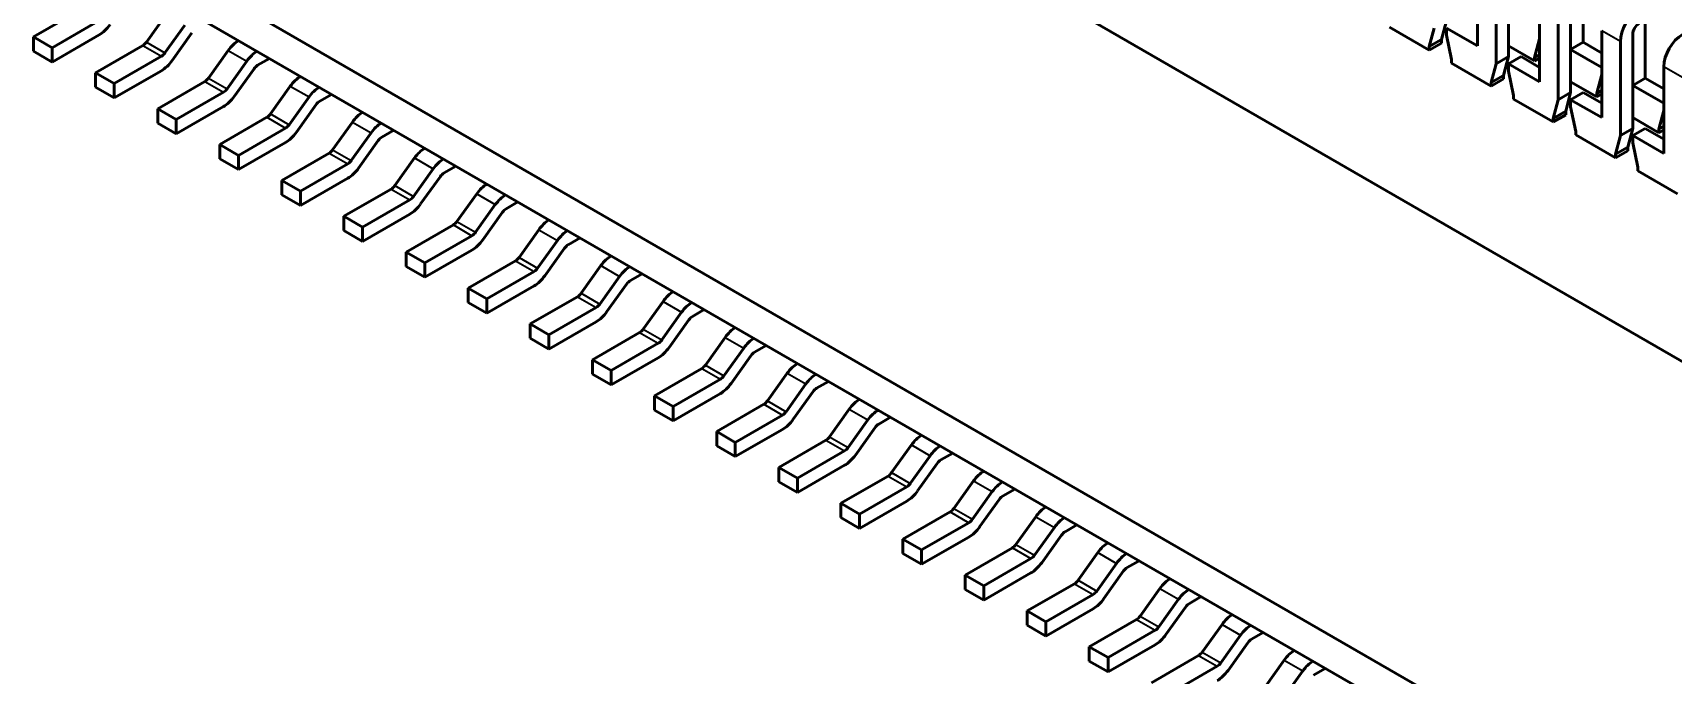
# Model space of a CAD drawing. Header units: millimetres. Extents: x 3118 to 4801, y 919 to 1849.
# Drawn here: x 3920.31 to 3938.99, y 1566.01 to 1573.32 of the extents above; entities that cross this region are included whole.
import ezdxf

# ---------------------------------------------------------------- set-up
doc = ezdxf.new("R2010")
doc.units = ezdxf.units.MM
doc.header["$LTSCALE"] = 1.8
doc.layers.add('외형선(ISO)', color=7, linetype='Continuous', lineweight=50)
doc.layers.add('좁은 외형선(ISO)', color=7, linetype='Continuous', lineweight=35)

msp = doc.modelspace()

# ---------------------------------------------------------------- linework, layer by layer
at = {"layer": '외형선(ISO)'}
for p, q in [((3918.094, 1581.703), (3947.086, 1564.965)), ((3946.025, 1560.148), (3918.094, 1576.274)), ((3946.174, 1560.062), (3918.165, 1576.233)), ((3947.015, 1559.168), (3918.165, 1575.825)), ((3936.762, 1574.159), (3936.762, 1573.171)), ((3937.115, 1574.118), (3937.115, 1573.049)), ((3936.974, 1574.037), (3936.974, 1572.967)), ((3937.469, 1573.751), (3937.469, 1572.763)), ((3937.964, 1573.212), (3937.964, 1573.873)), ((3920.859, 1573.583), (3920.322, 1573.273)), ((3937.681, 1573.629), (3937.681, 1572.559)), ((3937.822, 1573.71), (3937.822, 1572.64)), ((3921.071, 1573.461), (3920.534, 1573.151)), ((3921.832, 1573.529), (3921.607, 1573.214)), ((3922.044, 1573.406), (3921.819, 1573.091)), ((3936.21, 1573.122), (3935.758, 1573.383)), ((3936.21, 1573.163), (3936.267, 1573.375)), ((3936.352, 1573.245), (3936.408, 1573.457)), ((3936.762, 1573.171), (3936.408, 1573.375)), ((3936.408, 1573.294), (3936.408, 1573.375)), ((3938.176, 1573.343), (3938.176, 1572.355)), ((3938.671, 1572.804), (3938.671, 1573.465)), ((3920.322, 1573.11), (3920.322, 1573.273)), ((3920.322, 1573.273), (3920.534, 1573.151)), ((3920.534, 1572.987), (3921.071, 1573.298)), ((3921.566, 1573.175), (3921.029, 1572.865)), ((3922.126, 1573.32), (3921.901, 1573.006)), ((3936.21, 1573.163), (3936.352, 1573.245)), ((3936.352, 1573.204), (3936.21, 1573.122)), ((3936.21, 1573.122), (3936.21, 1573.163)), ((3936.352, 1573.245), (3936.352, 1573.204)), ((3936.408, 1573.294), (3936.465, 1573.016)), ((3937.412, 1573), (3937.115, 1573.171)), ((3937.412, 1573.04), (3937.469, 1573.253)), ((3937.822, 1573.13), (3937.964, 1573.212)), ((3938.176, 1573.089), (3937.964, 1573.212)), ((3938.388, 1573.22), (3938.388, 1572.15)), ((3938.53, 1573.302), (3938.53, 1572.232)), ((3920.534, 1572.987), (3920.322, 1573.11)), ((3920.534, 1572.987), (3920.534, 1573.151)), ((3921.778, 1573.053), (3921.241, 1572.742)), ((3922.539, 1573.12), (3922.314, 1572.806)), ((3922.751, 1572.998), (3922.526, 1572.683)), ((3922.874, 1572.951), (3923.009, 1573.028)), ((3936.465, 1572.975), (3936.465, 1573.016)), ((3936.917, 1572.714), (3936.465, 1572.975)), ((3937.115, 1573.049), (3936.974, 1572.967)), ((3937.059, 1572.836), (3937.115, 1573.049)), ((3937.115, 1572.967), (3937.257, 1573.049)), ((3937.469, 1572.926), (3937.257, 1573.049)), ((3937.412, 1573.04), (3937.469, 1573.073)), ((3937.412, 1573.04), (3937.412, 1573)), ((3937.469, 1573.032), (3937.412, 1573)), ((3938.176, 1572.926), (3937.822, 1573.13)), ((3921.029, 1572.702), (3921.029, 1572.865)), ((3921.029, 1572.865), (3921.241, 1572.742)), ((3921.241, 1572.579), (3921.778, 1572.889)), ((3922.833, 1572.912), (3922.608, 1572.597)), ((3936.917, 1572.755), (3936.974, 1572.967)), ((3936.917, 1572.755), (3937.059, 1572.836)), ((3937.059, 1572.796), (3936.917, 1572.714)), ((3937.059, 1572.836), (3937.059, 1572.796)), ((3937.469, 1572.763), (3937.115, 1572.967)), ((3937.115, 1572.885), (3937.115, 1572.967)), ((3937.115, 1572.885), (3937.172, 1572.608)), ((3938.119, 1572.632), (3938.176, 1572.844)), ((3938.53, 1572.722), (3938.671, 1572.804)), ((3938.883, 1572.681), (3938.671, 1572.804)), ((3938.883, 1572.934), (3938.883, 1571.946)), ((3921.241, 1572.579), (3921.029, 1572.702)), ((3921.241, 1572.579), (3921.241, 1572.742)), ((3922.273, 1572.767), (3921.736, 1572.457)), ((3922.485, 1572.644), (3921.948, 1572.334)), ((3923.246, 1572.712), (3923.021, 1572.397)), ((3923.581, 1572.542), (3923.716, 1572.62)), ((3936.917, 1572.714), (3936.917, 1572.755)), ((3937.172, 1572.567), (3937.172, 1572.608)), ((3937.822, 1572.64), (3937.681, 1572.559)), ((3937.766, 1572.428), (3937.822, 1572.64)), ((3938.119, 1572.591), (3937.822, 1572.763)), ((3937.822, 1572.559), (3937.964, 1572.64)), ((3938.176, 1572.518), (3937.964, 1572.64)), ((3938.119, 1572.632), (3938.176, 1572.665)), ((3938.119, 1572.632), (3938.119, 1572.591)), ((3938.176, 1572.624), (3938.119, 1572.591)), ((3938.883, 1572.518), (3938.53, 1572.722)), ((3921.736, 1572.457), (3921.948, 1572.334)), ((3921.736, 1572.293), (3921.736, 1572.457)), ((3921.948, 1572.171), (3922.485, 1572.481)), ((3923.459, 1572.59), (3923.233, 1572.275)), ((3923.54, 1572.504), (3923.315, 1572.189)), ((3937.624, 1572.306), (3937.172, 1572.567)), ((3937.624, 1572.346), (3937.681, 1572.559)), ((3937.624, 1572.346), (3937.766, 1572.428)), ((3937.766, 1572.428), (3937.766, 1572.387)), ((3938.176, 1572.355), (3937.822, 1572.559)), ((3937.822, 1572.477), (3937.822, 1572.559)), ((3937.822, 1572.477), (3937.879, 1572.199)), ((3938.827, 1572.224), (3938.883, 1572.436)), ((3921.948, 1572.171), (3921.736, 1572.293)), ((3921.948, 1572.171), (3921.948, 1572.334)), ((3922.98, 1572.359), (3922.443, 1572.048)), ((3923.192, 1572.236), (3922.655, 1571.926)), ((3923.953, 1572.304), (3923.728, 1571.989)), ((3937.766, 1572.387), (3937.624, 1572.306)), ((3937.624, 1572.306), (3937.624, 1572.346)), ((3938.53, 1572.232), (3938.388, 1572.15)), ((3938.473, 1572.02), (3938.53, 1572.232)), ((3938.827, 1572.183), (3938.53, 1572.355)), ((3938.53, 1572.15), (3938.671, 1572.232)), ((3938.883, 1572.11), (3938.671, 1572.232)), ((3938.827, 1572.224), (3938.883, 1572.257)), ((3938.827, 1572.224), (3938.827, 1572.183)), ((3922.443, 1572.048), (3922.655, 1571.926)), ((3922.443, 1571.885), (3922.443, 1572.048)), ((3922.655, 1571.763), (3923.192, 1572.073)), ((3924.166, 1572.181), (3923.94, 1571.867)), ((3924.248, 1572.095), (3924.022, 1571.781)), ((3924.288, 1572.134), (3924.423, 1572.212)), ((3937.879, 1572.159), (3937.879, 1572.199)), ((3938.332, 1571.897), (3937.879, 1572.159)), ((3938.332, 1571.938), (3938.388, 1572.15)), ((3938.883, 1571.946), (3938.53, 1572.15)), ((3938.53, 1572.069), (3938.53, 1572.15)), ((3938.53, 1572.069), (3938.586, 1571.791)), ((3938.883, 1572.216), (3938.827, 1572.183)), ((3922.655, 1571.763), (3922.443, 1571.885)), ((3922.655, 1571.763), (3922.655, 1571.926)), ((3923.687, 1571.95), (3923.15, 1571.64)), ((3924.661, 1571.896), (3924.435, 1571.581)), ((3938.332, 1571.938), (3938.473, 1572.02)), ((3938.473, 1571.979), (3938.332, 1571.897)), ((3938.332, 1571.897), (3938.332, 1571.938)), ((3938.473, 1572.02), (3938.473, 1571.979)), ((3923.9, 1571.828), (3923.362, 1571.518)), ((3923.362, 1571.354), (3923.9, 1571.665)), ((3924.873, 1571.773), (3924.648, 1571.458)), ((3924.955, 1571.687), (3924.729, 1571.373)), ((3924.996, 1571.726), (3925.13, 1571.803)), ((3938.586, 1571.75), (3938.586, 1571.791)), ((3939.039, 1571.489), (3938.586, 1571.75)), ((3923.15, 1571.64), (3923.362, 1571.518)), ((3923.15, 1571.477), (3923.15, 1571.64)), ((3923.362, 1571.354), (3923.15, 1571.477)), ((3923.362, 1571.354), (3923.362, 1571.518)), ((3924.395, 1571.542), (3923.857, 1571.232)), ((3925.368, 1571.487), (3925.143, 1571.173)), ((3924.607, 1571.42), (3924.069, 1571.109)), ((3925.58, 1571.365), (3925.355, 1571.05)), ((3925.703, 1571.318), (3925.837, 1571.395)), ((3923.857, 1571.232), (3924.069, 1571.109)), ((3923.857, 1571.069), (3923.857, 1571.232)), ((3924.069, 1570.946), (3924.607, 1571.256)), ((3924.069, 1570.946), (3924.069, 1571.109)), ((3925.102, 1571.134), (3924.564, 1570.824)), ((3925.662, 1571.279), (3925.437, 1570.964)), ((3924.069, 1570.946), (3923.857, 1571.069)), ((3925.314, 1571.011), (3924.776, 1570.701)), ((3926.075, 1571.079), (3925.85, 1570.764)), ((3926.287, 1570.957), (3926.062, 1570.642)), ((3926.41, 1570.909), (3926.544, 1570.987)), ((3924.564, 1570.824), (3924.776, 1570.701)), ((3924.564, 1570.66), (3924.564, 1570.824)), ((3924.776, 1570.538), (3925.314, 1570.848)), ((3926.369, 1570.871), (3926.144, 1570.556)), ((3924.776, 1570.538), (3924.564, 1570.66)), ((3924.776, 1570.538), (3924.776, 1570.701)), ((3925.809, 1570.726), (3925.271, 1570.415)), ((3926.021, 1570.603), (3925.483, 1570.293)), ((3926.782, 1570.671), (3926.557, 1570.356)), ((3926.994, 1570.548), (3926.769, 1570.234)), ((3927.117, 1570.501), (3927.251, 1570.579)), ((3925.271, 1570.415), (3925.483, 1570.293)), ((3925.271, 1570.252), (3925.271, 1570.415)), ((3925.483, 1570.13), (3926.021, 1570.44)), ((3927.076, 1570.462), (3926.851, 1570.148)), ((3925.483, 1570.13), (3925.271, 1570.252)), ((3925.483, 1570.13), (3925.483, 1570.293)), ((3926.516, 1570.317), (3925.978, 1570.007)), ((3926.728, 1570.195), (3926.191, 1569.885)), ((3927.489, 1570.263), (3927.264, 1569.948)), ((3927.824, 1570.093), (3927.958, 1570.17)), ((3925.978, 1570.007), (3926.191, 1569.885)), ((3925.978, 1569.844), (3925.978, 1570.007)), ((3926.191, 1569.721), (3926.728, 1570.032)), ((3927.701, 1570.14), (3927.476, 1569.825)), ((3927.783, 1570.054), (3927.558, 1569.74)), ((3926.191, 1569.721), (3925.978, 1569.844)), ((3926.191, 1569.721), (3926.191, 1569.885)), ((3927.223, 1569.909), (3926.686, 1569.599)), ((3928.196, 1569.854), (3927.971, 1569.54)), ((3927.435, 1569.787), (3926.898, 1569.476)), ((3926.898, 1569.313), (3927.435, 1569.623)), ((3928.408, 1569.732), (3928.183, 1569.417)), ((3928.49, 1569.646), (3928.265, 1569.331)), ((3928.531, 1569.685), (3928.665, 1569.762)), ((3926.686, 1569.599), (3926.898, 1569.476)), ((3926.686, 1569.436), (3926.686, 1569.599)), ((3926.898, 1569.313), (3926.686, 1569.436)), ((3926.898, 1569.313), (3926.898, 1569.476)), ((3927.93, 1569.501), (3927.393, 1569.191)), ((3928.903, 1569.446), (3928.678, 1569.131)), ((3928.142, 1569.378), (3927.605, 1569.068)), ((3929.115, 1569.324), (3928.89, 1569.009)), ((3929.197, 1569.238), (3928.972, 1568.923)), ((3929.238, 1569.276), (3929.373, 1569.354)), ((3927.393, 1569.191), (3927.605, 1569.068)), ((3927.393, 1569.027), (3927.393, 1569.191)), ((3927.605, 1568.905), (3928.142, 1569.215)), ((3927.605, 1568.905), (3927.605, 1569.068)), ((3928.637, 1569.093), (3928.1, 1568.782)), ((3927.605, 1568.905), (3927.393, 1569.027)), ((3928.849, 1568.97), (3928.312, 1568.66)), ((3929.61, 1569.038), (3929.385, 1568.723)), ((3929.822, 1568.915), (3929.597, 1568.601)), ((3929.945, 1568.868), (3930.08, 1568.946)), ((3928.1, 1568.782), (3928.312, 1568.66)), ((3928.1, 1568.619), (3928.1, 1568.782)), ((3928.312, 1568.497), (3928.849, 1568.807)), ((3929.344, 1568.684), (3928.807, 1568.374)), ((3929.904, 1568.829), (3929.679, 1568.515)), ((3928.312, 1568.497), (3928.1, 1568.619)), ((3928.312, 1568.497), (3928.312, 1568.66)), ((3929.556, 1568.562), (3929.019, 1568.252)), ((3930.317, 1568.63), (3930.092, 1568.315)), ((3930.53, 1568.507), (3930.304, 1568.192)), ((3930.652, 1568.46), (3930.787, 1568.537)), ((3928.807, 1568.374), (3929.019, 1568.252)), ((3928.807, 1568.211), (3928.807, 1568.374)), ((3929.019, 1568.088), (3929.556, 1568.399)), ((3930.611, 1568.421), (3930.386, 1568.107)), ((3929.019, 1568.088), (3928.807, 1568.211)), ((3929.019, 1568.088), (3929.019, 1568.252)), ((3930.051, 1568.276), (3929.514, 1567.966)), ((3930.264, 1568.154), (3929.726, 1567.843)), ((3931.025, 1568.221), (3930.799, 1567.907)), ((3931.36, 1568.052), (3931.494, 1568.129)), ((3929.514, 1567.966), (3929.726, 1567.843)), ((3929.514, 1567.803), (3929.514, 1567.966)), ((3929.726, 1567.68), (3930.264, 1567.99)), ((3931.237, 1568.099), (3931.012, 1567.784)), ((3931.319, 1568.013), (3931.093, 1567.698)), ((3929.726, 1567.68), (3929.514, 1567.803)), ((3929.726, 1567.68), (3929.726, 1567.843)), ((3930.758, 1567.868), (3930.221, 1567.558)), ((3930.971, 1567.745), (3930.433, 1567.435)), ((3931.732, 1567.813), (3931.507, 1567.498)), ((3930.221, 1567.558), (3930.433, 1567.435)), ((3930.221, 1567.394), (3930.221, 1567.558)), ((3930.433, 1567.272), (3930.971, 1567.582)), ((3931.944, 1567.691), (3931.719, 1567.376)), ((3932.026, 1567.605), (3931.801, 1567.29)), ((3932.067, 1567.643), (3932.201, 1567.721)), ((3930.433, 1567.272), (3930.221, 1567.394)), ((3930.433, 1567.272), (3930.433, 1567.435)), ((3931.466, 1567.46), (3930.928, 1567.149)), ((3932.439, 1567.405), (3932.214, 1567.09)), ((3931.678, 1567.337), (3931.14, 1567.027)), ((3932.651, 1567.282), (3932.426, 1566.968)), ((3932.733, 1567.196), (3932.508, 1566.882)), ((3932.774, 1567.235), (3932.908, 1567.313)), ((3930.928, 1567.149), (3931.14, 1567.027)), ((3930.928, 1566.986), (3930.928, 1567.149)), ((3931.14, 1566.864), (3931.678, 1567.174)), ((3931.14, 1566.864), (3931.14, 1567.027)), ((3932.173, 1567.051), (3931.635, 1566.741)), ((3933.146, 1566.997), (3932.921, 1566.682)), ((3931.14, 1566.864), (3930.928, 1566.986)), ((3932.385, 1566.929), (3931.847, 1566.619)), ((3933.358, 1566.874), (3933.133, 1566.559)), ((3933.481, 1566.827), (3933.615, 1566.904)), ((3931.635, 1566.741), (3931.847, 1566.619)), ((3931.635, 1566.578), (3931.635, 1566.741)), ((3931.847, 1566.455), (3932.385, 1566.766)), ((3932.88, 1566.643), (3932.342, 1566.333)), ((3933.44, 1566.788), (3933.215, 1566.474)), ((3931.847, 1566.455), (3931.635, 1566.578)), ((3931.847, 1566.455), (3931.847, 1566.619)), ((3933.092, 1566.521), (3932.555, 1566.21)), ((3933.853, 1566.588), (3933.628, 1566.274)), ((3934.065, 1566.466), (3933.84, 1566.151)), ((3934.188, 1566.419), (3934.322, 1566.496)), ((3932.342, 1566.333), (3932.555, 1566.21)), ((3932.342, 1566.17), (3932.342, 1566.333)), ((3932.555, 1566.047), (3933.092, 1566.357)), ((3934.147, 1566.38), (3933.922, 1566.065)), ((3932.555, 1566.047), (3932.342, 1566.17)), ((3932.555, 1566.047), (3932.555, 1566.21)), ((3933.587, 1566.235), (3933.05, 1565.925)), ((3933.799, 1566.112), (3933.262, 1565.802)), ((3934.56, 1566.18), (3934.335, 1565.865)), ((3934.895, 1566.01), (3935.029, 1566.088)), ((3934.772, 1566.058), (3934.547, 1565.743))]:
    msp.add_line(p, q, dxfattribs=at)
for centre, major_axis, start_param, end_param in [((3938.6, 1573.343), (0.15, 0.26), 0.785398, 2.356194), ((3921.071, 1573.543), (-0.15, -0.26), 0.785398, 1.402944), ((3938.6, 1573.343), (0.05, 0.0866), 0.785398, 2.356194), ((3921.566, 1573.257), (-0.05, -0.0866), 0.785398, 1.402944), ((3922.662, 1572.991), (0.15, 0.26), 0.818199, 1.402944), ((3939.095, 1573.057), (0.15, 0.26), 0.785398, 2.356194), ((3921.778, 1573.134), (-0.05, -0.0866), 0.785398, 1.402944), ((3921.778, 1573.134), (-0.15, -0.26), 0.785398, 1.402944), ((3922.874, 1572.869), (0.15, 0.26), 0.818199, 1.402944), ((3922.273, 1572.849), (-0.05, -0.0866), 0.785398, 1.402944), ((3922.874, 1572.869), (0.05, 0.0866), 0.785398, 1.402944), ((3923.369, 1572.583), (0.15, 0.26), 0.818199, 1.402944), ((3922.485, 1572.726), (-0.05, -0.0866), 0.785398, 1.402944), ((3922.485, 1572.726), (-0.15, -0.26), 0.785398, 1.402944), ((3923.581, 1572.461), (0.15, 0.26), 0.818199, 1.402944), ((3923.581, 1572.461), (0.05, 0.0866), 0.785398, 1.402944), ((3924.076, 1572.175), (0.15, 0.26), 0.818199, 1.402944), ((3922.98, 1572.44), (-0.05, -0.0866), 0.785398, 1.402944), ((3923.192, 1572.318), (-0.05, -0.0866), 0.785398, 1.402944), ((3924.288, 1572.052), (0.15, 0.26), 0.818199, 1.402944), ((3923.192, 1572.318), (-0.15, -0.26), 0.785398, 1.402944), ((3924.288, 1572.052), (0.05, 0.0866), 0.785398, 1.402944), ((3923.687, 1572.032), (-0.05, -0.0866), 0.785398, 1.402944), ((3923.9, 1571.91), (-0.05, -0.0866), 0.785398, 1.402944), ((3924.783, 1571.767), (0.15, 0.26), 0.818199, 1.402944), ((3924.996, 1571.644), (0.15, 0.26), 0.818199, 1.402944), ((3923.9, 1571.91), (-0.15, -0.26), 0.785398, 1.402944), ((3924.996, 1571.644), (0.05, 0.0866), 0.785398, 1.402944), ((3924.395, 1571.624), (-0.05, -0.0866), 0.785398, 1.402944), ((3925.491, 1571.358), (0.15, 0.26), 0.818199, 1.402944), ((3925.703, 1571.236), (0.15, 0.26), 0.818199, 1.402944), ((3924.607, 1571.501), (-0.05, -0.0866), 0.785398, 1.402944), ((3924.607, 1571.501), (-0.15, -0.26), 0.785398, 1.402944), ((3925.703, 1571.236), (0.05, 0.0866), 0.785398, 1.402944), ((3925.102, 1571.216), (-0.05, -0.0866), 0.785398, 1.402944), ((3926.198, 1570.95), (0.15, 0.26), 0.818199, 1.402944), ((3925.314, 1571.093), (-0.05, -0.0866), 0.785398, 1.402944), ((3925.314, 1571.093), (-0.15, -0.26), 0.785398, 1.402944), ((3926.41, 1570.828), (0.15, 0.26), 0.818199, 1.402944), ((3925.809, 1570.807), (-0.05, -0.0866), 0.785398, 1.402944), ((3926.41, 1570.828), (0.05, 0.0866), 0.785398, 1.402944), ((3926.905, 1570.542), (0.15, 0.26), 0.818199, 1.402944), ((3926.021, 1570.685), (-0.05, -0.0866), 0.785398, 1.402944), ((3926.021, 1570.685), (-0.15, -0.26), 0.785398, 1.402944), ((3927.117, 1570.419), (0.15, 0.26), 0.818199, 1.402944), ((3926.516, 1570.399), (-0.05, -0.0866), 0.785398, 1.402944), ((3927.117, 1570.419), (0.05, 0.0866), 0.785398, 1.402944), ((3927.612, 1570.134), (0.15, 0.26), 0.818199, 1.402944), ((3926.728, 1570.277), (-0.05, -0.0866), 0.785398, 1.402944), ((3927.824, 1570.011), (0.15, 0.26), 0.818199, 1.402944), ((3926.728, 1570.277), (-0.15, -0.26), 0.785398, 1.402944), ((3927.824, 1570.011), (0.05, 0.0866), 0.785398, 1.402944), ((3927.223, 1569.991), (-0.05, -0.0866), 0.785398, 1.402944), ((3927.435, 1569.868), (-0.05, -0.0866), 0.785398, 1.402944), ((3928.319, 1569.725), (0.15, 0.26), 0.818199, 1.402944), ((3928.531, 1569.603), (0.15, 0.26), 0.818199, 1.402944), ((3927.435, 1569.868), (-0.15, -0.26), 0.785398, 1.402944), ((3928.531, 1569.603), (0.05, 0.0866), 0.785398, 1.402944), ((3927.93, 1569.583), (-0.05, -0.0866), 0.785398, 1.402944), ((3929.026, 1569.317), (0.15, 0.26), 0.818199, 1.402944), ((3929.238, 1569.195), (0.15, 0.26), 0.818199, 1.402944), ((3928.142, 1569.46), (-0.05, -0.0866), 0.785398, 1.402944), ((3928.142, 1569.46), (-0.15, -0.26), 0.785398, 1.402944), ((3929.238, 1569.195), (0.05, 0.0866), 0.785398, 1.402944), ((3928.637, 1569.174), (-0.05, -0.0866), 0.785398, 1.402944), ((3929.733, 1568.909), (0.15, 0.26), 0.818199, 1.402944), ((3928.849, 1569.052), (-0.05, -0.0866), 0.785398, 1.402944), ((3928.849, 1569.052), (-0.15, -0.26), 0.785398, 1.402944), ((3929.945, 1568.787), (0.15, 0.26), 0.818199, 1.402944), ((3929.945, 1568.787), (0.05, 0.0866), 0.785398, 1.402944), ((3929.344, 1568.766), (-0.05, -0.0866), 0.785398, 1.402944), ((3930.44, 1568.501), (0.15, 0.26), 0.818199, 1.402944), ((3929.556, 1568.644), (-0.05, -0.0866), 0.785398, 1.402944), ((3929.556, 1568.644), (-0.15, -0.26), 0.785398, 1.402944), ((3930.652, 1568.378), (0.15, 0.26), 0.818199, 1.402944), ((3930.051, 1568.358), (-0.05, -0.0866), 0.785398, 1.402944), ((3930.652, 1568.378), (0.05, 0.0866), 0.785398, 1.402944), ((3931.147, 1568.092), (0.15, 0.26), 0.818199, 1.402944), ((3930.264, 1568.235), (-0.05, -0.0866), 0.785398, 1.402944), ((3931.36, 1567.97), (0.15, 0.26), 0.818199, 1.402944), ((3930.264, 1568.235), (-0.15, -0.26), 0.785398, 1.402944), ((3931.36, 1567.97), (0.05, 0.0866), 0.785398, 1.402944), ((3930.758, 1567.95), (-0.05, -0.0866), 0.785398, 1.402944), ((3930.971, 1567.827), (-0.05, -0.0866), 0.785398, 1.402944), ((3931.855, 1567.684), (0.15, 0.26), 0.818199, 1.402944), ((3932.067, 1567.562), (0.15, 0.26), 0.818199, 1.402944), ((3930.971, 1567.827), (-0.15, -0.26), 0.785398, 1.402944), ((3932.067, 1567.562), (0.05, 0.0866), 0.785398, 1.402944), ((3931.466, 1567.541), (-0.05, -0.0866), 0.785398, 1.402944), ((3931.678, 1567.419), (-0.05, -0.0866), 0.785398, 1.402944), ((3932.562, 1567.276), (0.15, 0.26), 0.818199, 1.402944), ((3932.774, 1567.154), (0.15, 0.26), 0.818199, 1.402944), ((3931.678, 1567.419), (-0.15, -0.26), 0.785398, 1.402944), ((3932.774, 1567.154), (0.05, 0.0866), 0.785398, 1.402944), ((3932.173, 1567.133), (-0.05, -0.0866), 0.785398, 1.402944), ((3933.269, 1566.868), (0.15, 0.26), 0.818199, 1.402944), ((3932.385, 1567.011), (-0.05, -0.0866), 0.785398, 1.402944), ((3932.385, 1567.011), (-0.15, -0.26), 0.785398, 1.402944), ((3933.481, 1566.745), (0.15, 0.26), 0.818199, 1.402944), ((3933.481, 1566.745), (0.05, 0.0866), 0.785398, 1.402944), ((3932.88, 1566.725), (-0.05, -0.0866), 0.785398, 1.402944), ((3933.976, 1566.459), (0.15, 0.26), 0.818199, 1.402944), ((3933.092, 1566.602), (-0.05, -0.0866), 0.785398, 1.402944), ((3933.092, 1566.602), (-0.15, -0.26), 0.785398, 1.402944), ((3934.188, 1566.337), (0.15, 0.26), 0.818199, 1.402944), ((3933.587, 1566.317), (-0.05, -0.0866), 0.785398, 1.402944), ((3934.188, 1566.337), (0.05, 0.0866), 0.785398, 1.402944), ((3934.683, 1566.051), (0.15, 0.26), 0.818199, 1.402944), ((3933.799, 1566.194), (-0.05, -0.0866), 0.785398, 1.402944), ((3933.799, 1566.194), (-0.15, -0.26), 0.785398, 1.402944), ((3934.895, 1565.929), (0.15, 0.26), 0.818199, 1.402944)]:
    msp.add_ellipse(centre, major_axis=major_axis, ratio=0.57735, start_param=start_param, end_param=end_param, dxfattribs=at)
at = {"layer": '좁은 외형선(ISO)'}
for p, q in [((3938.388, 1573.22), (3938.176, 1573.343)), ((3921.566, 1573.175), (3921.778, 1573.053)), ((3921.607, 1573.214), (3921.819, 1573.091)), ((3922.539, 1573.12), (3922.751, 1572.998)), ((3922.314, 1572.806), (3922.526, 1572.683)), ((3939.095, 1572.812), (3938.883, 1572.934)), ((3922.273, 1572.767), (3922.485, 1572.644)), ((3923.246, 1572.712), (3923.459, 1572.59)), ((3922.98, 1572.359), (3923.192, 1572.236)), ((3923.021, 1572.397), (3923.233, 1572.275)), ((3923.953, 1572.304), (3924.166, 1572.181)), ((3923.687, 1571.95), (3923.9, 1571.828)), ((3923.728, 1571.989), (3923.94, 1571.867)), ((3924.661, 1571.896), (3924.873, 1571.773)), ((3924.395, 1571.542), (3924.607, 1571.42)), ((3924.435, 1571.581), (3924.648, 1571.458)), ((3925.368, 1571.487), (3925.58, 1571.365)), ((3925.102, 1571.134), (3925.314, 1571.011)), ((3925.143, 1571.173), (3925.355, 1571.05)), ((3926.075, 1571.079), (3926.287, 1570.957)), ((3925.85, 1570.764), (3926.062, 1570.642)), ((3925.809, 1570.726), (3926.021, 1570.603)), ((3926.782, 1570.671), (3926.994, 1570.548)), ((3926.557, 1570.356), (3926.769, 1570.234)), ((3926.516, 1570.317), (3926.728, 1570.195)), ((3927.489, 1570.263), (3927.701, 1570.14)), ((3927.223, 1569.909), (3927.435, 1569.787)), ((3927.264, 1569.948), (3927.476, 1569.825)), ((3928.196, 1569.854), (3928.408, 1569.732)), ((3927.93, 1569.501), (3928.142, 1569.378)), ((3927.971, 1569.54), (3928.183, 1569.417)), ((3928.903, 1569.446), (3929.115, 1569.324)), ((3928.637, 1569.093), (3928.849, 1568.97)), ((3928.678, 1569.131), (3928.89, 1569.009)), ((3929.61, 1569.038), (3929.822, 1568.915)), ((3929.344, 1568.684), (3929.556, 1568.562)), ((3929.385, 1568.723), (3929.597, 1568.601)), ((3930.317, 1568.63), (3930.53, 1568.507)), ((3930.092, 1568.315), (3930.304, 1568.192)), ((3930.051, 1568.276), (3930.264, 1568.154)), ((3931.025, 1568.221), (3931.237, 1568.099)), ((3930.758, 1567.868), (3930.971, 1567.745)), ((3930.799, 1567.907), (3931.012, 1567.784)), ((3931.732, 1567.813), (3931.944, 1567.691)), ((3931.466, 1567.46), (3931.678, 1567.337)), ((3931.507, 1567.498), (3931.719, 1567.376)), ((3932.439, 1567.405), (3932.651, 1567.282)), ((3932.173, 1567.051), (3932.385, 1566.929)), ((3932.214, 1567.09), (3932.426, 1566.968)), ((3933.146, 1566.997), (3933.358, 1566.874)), ((3932.88, 1566.643), (3933.092, 1566.521)), ((3932.921, 1566.682), (3933.133, 1566.559)), ((3933.853, 1566.588), (3934.065, 1566.466)), ((3933.628, 1566.274), (3933.84, 1566.151)), ((3933.587, 1566.235), (3933.799, 1566.112)), ((3934.56, 1566.18), (3934.772, 1566.058))]:
    msp.add_line(p, q, dxfattribs=at)

doc.saveas('drawing.dxf')
